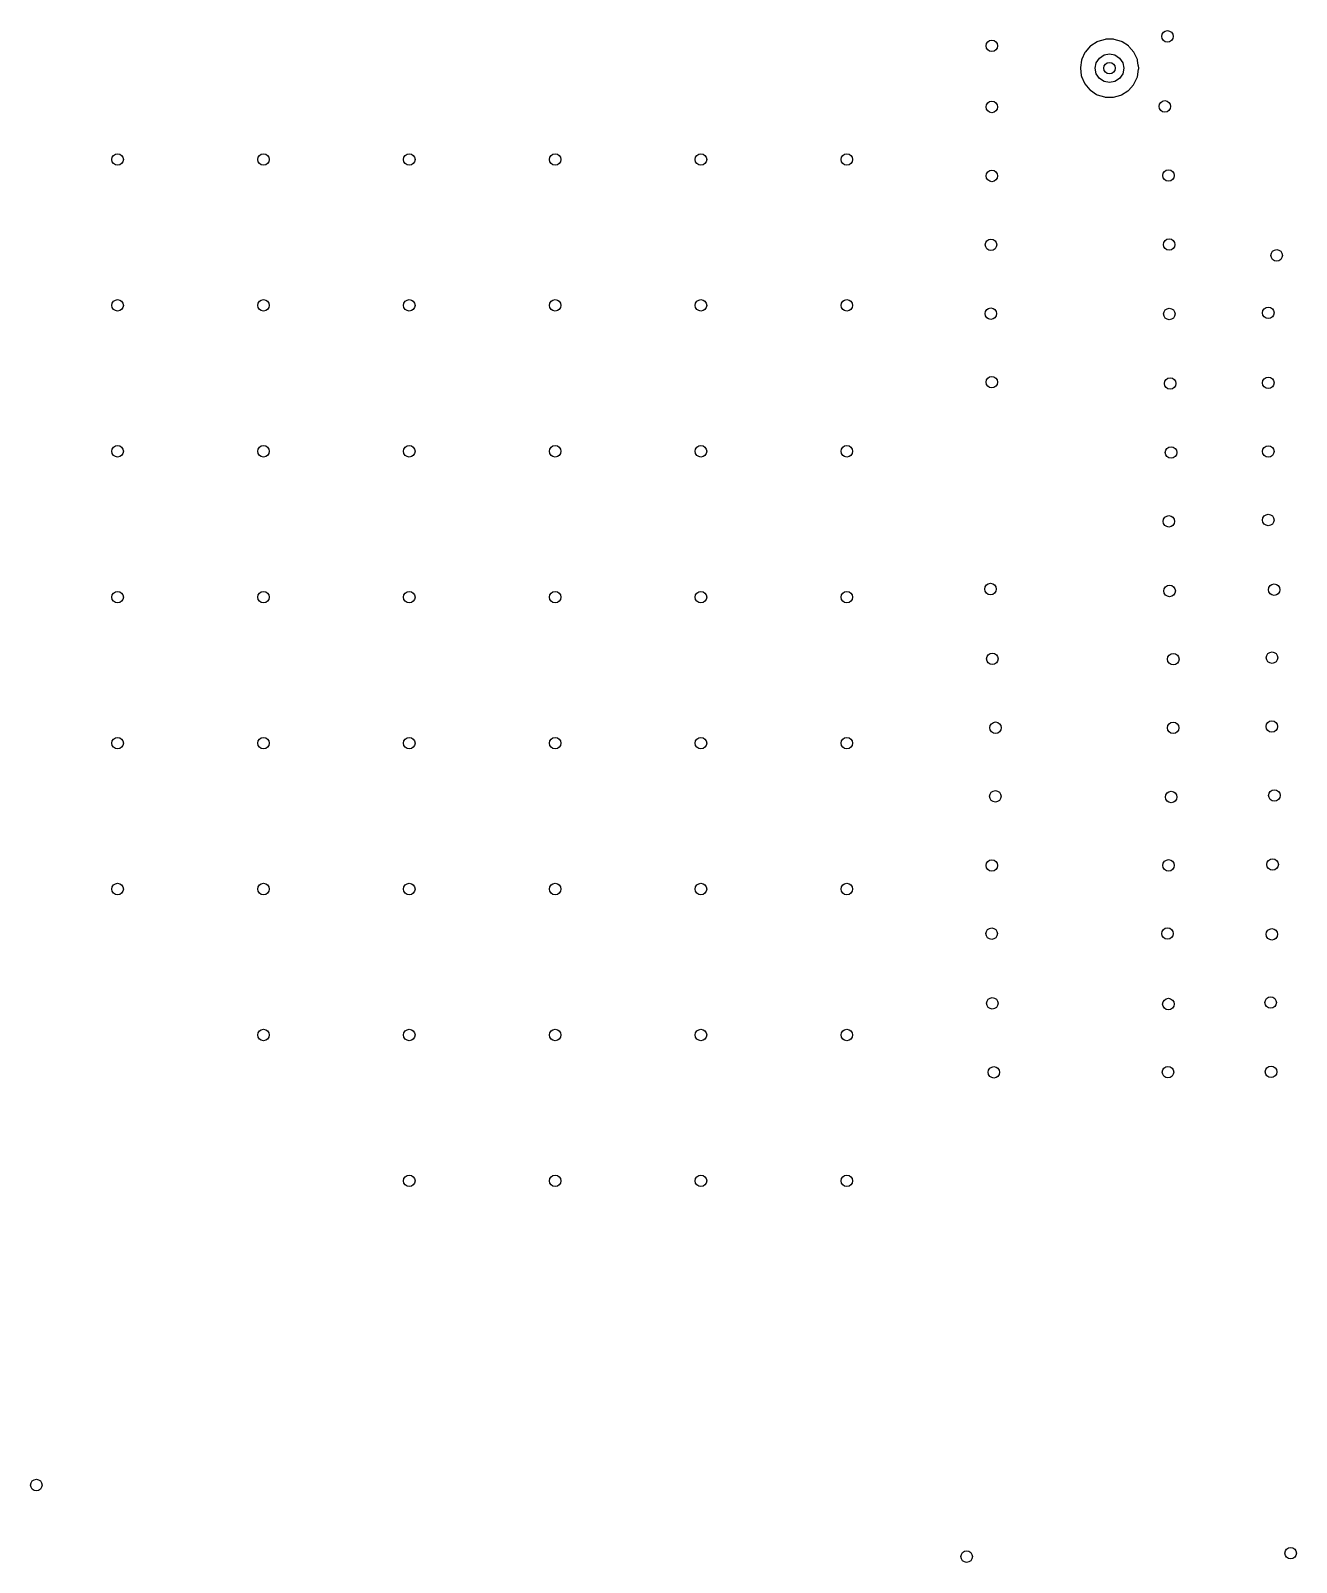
# Model space of a CAD drawing. Extents: x 0 to 4.25, y -4.33 to 0.
# Drawn here: x 0.915 to 1.783, y -3.205 to -2.155 of the extents above; entities that cross this region are included whole.
import ezdxf

# ---------------------------------------------------------------- set-up
doc = ezdxf.new("R2010")
doc.units = 0
doc.header["$MEASUREMENT"] = 0
doc.layers.add('BLACK', color=7, linetype='CONTINUOUS')

msp = doc.modelspace()

# ---------------------------------------------------------------- linework, layer by layer
at = {"layer": 'BLACK', "linetype": 'CONTINUOUS'}
for p, q in [((1.65178, -2.16142), (1.64685, -2.16282)), ((1.65233, -2.16134), (1.65178, -2.16142)), ((1.65744, -2.16137), (1.65233, -2.16134)), ((1.65799, -2.16145), (1.65744, -2.16137)), ((1.6629, -2.16292), (1.65799, -2.16145)), ((1.63791, -2.17044), (1.63573, -2.17507)), ((1.63821, -2.16998), (1.63791, -2.17044)), ((1.6416, -2.16614), (1.63821, -2.16998)), ((1.64202, -2.16578), (1.6416, -2.16614)), ((1.64635, -2.16305), (1.64202, -2.16578)), ((1.64685, -2.16282), (1.64635, -2.16305)), ((1.6478, -2.17422), (1.651, -2.17209)), ((1.651, -2.17209), (1.65476, -2.17134)), ((1.65476, -2.17134), (1.65853, -2.17209)), ((1.65853, -2.17209), (1.66172, -2.17422)), ((1.6634, -2.16315), (1.6629, -2.16292)), ((1.66769, -2.16594), (1.6634, -2.16315)), ((1.66811, -2.1663), (1.66769, -2.16594)), ((1.67145, -2.17018), (1.66811, -2.1663)), ((1.67175, -2.17065), (1.67145, -2.17018)), ((1.67387, -2.17531), (1.67175, -2.17065)), ((1.63478, -2.18066), (1.63477, -2.18121)), ((1.63477, -2.18121), (1.63544, -2.18629)), ((1.63557, -2.1756), (1.63478, -2.18066)), ((1.63573, -2.17507), (1.63557, -2.1756)), ((1.64492, -2.18118), (1.64567, -2.17741)), ((1.64567, -2.18495), (1.64492, -2.18118)), ((1.64567, -2.17741), (1.6478, -2.17422)), ((1.66172, -2.17422), (1.66386, -2.17741)), ((1.66386, -2.17741), (1.66461, -2.18118)), ((1.66461, -2.18118), (1.66386, -2.18495)), ((1.67403, -2.17584), (1.67387, -2.17531)), ((1.67389, -2.18699), (1.67476, -2.18182)), ((1.67449, -2.17909), (1.67403, -2.17584)), ((1.67461, -2.17989), (1.67449, -2.17909)), ((1.67477, -2.18103), (1.67461, -2.17989)), ((1.67461, -2.17989), (1.67461, -2.17989)), ((1.67476, -2.18182), (1.67479, -2.18152)), ((1.67479, -2.18134), (1.67477, -2.18103)), ((1.67479, -2.18152), (1.67479, -2.18134)), ((1.63544, -2.18629), (1.63559, -2.18682)), ((1.63559, -2.18682), (1.63765, -2.19151)), ((1.63765, -2.19151), (1.63794, -2.19198)), ((1.63794, -2.19198), (1.64124, -2.1959)), ((1.6478, -2.18814), (1.64567, -2.18495)), ((1.651, -2.19027), (1.6478, -2.18814)), ((1.65476, -2.19102), (1.651, -2.19027)), ((1.65853, -2.19027), (1.65476, -2.19102)), ((1.66172, -2.18814), (1.65853, -2.19027)), ((1.66386, -2.18495), (1.66172, -2.18814)), ((1.66774, -2.19638), (1.67118, -2.19259)), ((1.67118, -2.19259), (1.67149, -2.19213)), ((1.67149, -2.19213), (1.67372, -2.18752)), ((1.67372, -2.18752), (1.67389, -2.18699)), ((1.64124, -2.1959), (1.64165, -2.19627)), ((1.64165, -2.19627), (1.64591, -2.1991)), ((1.64591, -2.1991), (1.64641, -2.19934)), ((1.64641, -2.19934), (1.6513, -2.20087)), ((1.6513, -2.20087), (1.65184, -2.20096)), ((1.65184, -2.20096), (1.65696, -2.20105)), ((1.65696, -2.20105), (1.65751, -2.20098)), ((1.65751, -2.20098), (1.66245, -2.19963)), ((1.66245, -2.19963), (1.66296, -2.19941)), ((1.66296, -2.19941), (1.66732, -2.19674)), ((1.66732, -2.19674), (1.66774, -2.19638))]:
    msp.add_line(p, q, dxfattribs=at)
at = {"layer": 'BLACK'}
for centre in [(1.57409, -2.16587), (1.69449, -2.15937), (1.65476, -2.18118), (1.57406, -2.20772), (1.69272, -2.20736), (0.974606, -2.2437), (1.07461, -2.2437), (1.17461, -2.2437), (1.27461, -2.2437), (1.37461, -2.2437), (1.47461, -2.2437), (1.57413, -2.255), (1.69524, -2.25469), (1.5735, -2.30217), (1.69567, -2.30205), (1.76941, -2.30945), (0.974606, -2.3437), (1.07461, -2.3437), (1.17461, -2.3437), (1.27461, -2.3437), (1.37461, -2.3437), (1.47461, -2.3437), (1.57339, -2.34937), (1.69579, -2.34961), (1.76365, -2.3488), (1.57402, -2.39638), (1.76365, -2.3968), (1.69634, -2.39728), (0.974606, -2.4437), (1.07461, -2.4437), (1.17461, -2.4437), (1.27461, -2.4437), (1.37461, -2.4437), (1.47461, -2.4437), (1.69697, -2.44453), (1.76365, -2.4438), (1.76365, -2.4908), (1.69551, -2.49173), (0.974606, -2.5437), (1.07461, -2.5437), (1.17461, -2.5437), (1.27461, -2.5437), (1.37461, -2.5437), (1.47461, -2.5437), (1.57315, -2.53811), (1.69598, -2.53941), (1.76768, -2.53854), (1.57445, -2.58594), (1.76622, -2.58516), (1.6985, -2.58618), (1.57665, -2.63315), (1.69846, -2.63323), (1.76606, -2.63228), (0.974606, -2.6437), (1.07461, -2.6437), (1.17461, -2.6437), (1.27461, -2.6437), (1.37461, -2.6437), (1.47461, -2.6437), (1.5765, -2.68016), (1.69705, -2.68063), (1.76783, -2.67953), (1.57406, -2.72752), (1.69528, -2.72748), (1.76661, -2.72685), (0.974606, -2.7437), (1.07461, -2.7437), (1.17461, -2.7437), (1.27461, -2.7437), (1.37461, -2.7437), (1.47461, -2.7437), (1.57398, -2.77425), (1.69457, -2.77421), (1.76614, -2.77472), (1.57441, -2.82201), (1.69516, -2.82252), (1.76528, -2.8215), (1.07461, -2.8437), (1.17461, -2.8437), (1.27461, -2.8437), (1.37461, -2.8437), (1.47461, -2.8437), (1.57551, -2.86929), (1.69488, -2.86913), (1.76555, -2.86898), (1.17461, -2.9437), (1.27461, -2.9437), (1.37461, -2.9437), (1.47461, -2.9437), (0.918898, -3.15213), (1.55681, -3.20118), (1.77898, -3.19882)]:
    msp.add_circle(centre, 0.003937, dxfattribs=at)

doc.saveas('drawing.dxf')
